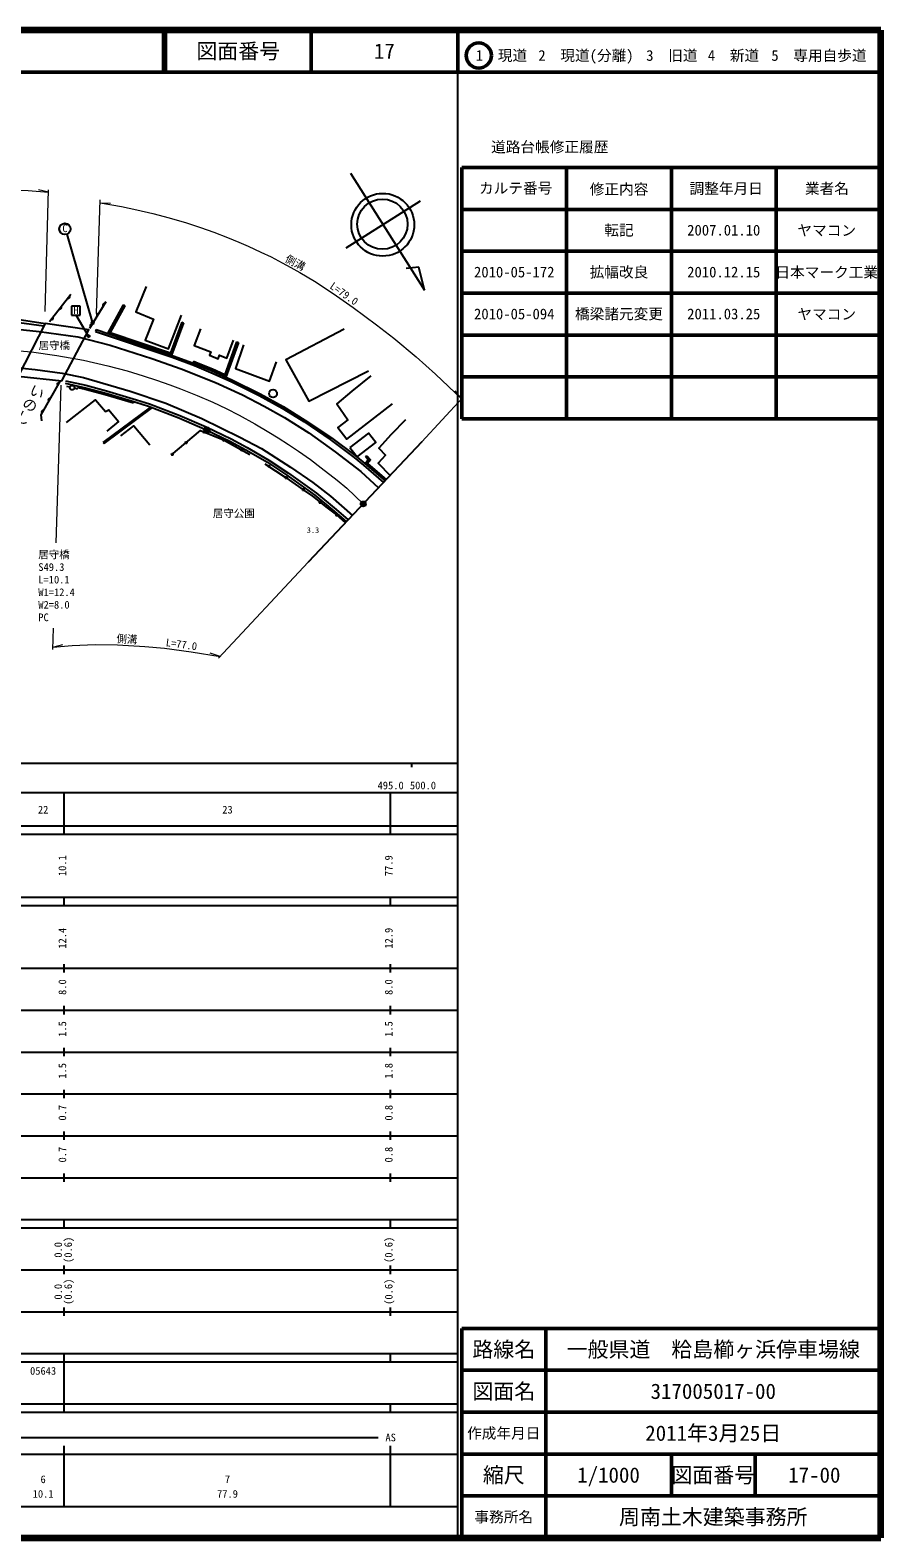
# Model space of a CAD drawing. Units: millimetres at full size, sheet at 1:1000; details may follow other scales. Extents: x 40000 to 680000, y 20000 to 380000.
# Drawn here: x 476954 to 680000, y 20000 to 380000 of the extents above; entities that cross this region are included whole.
import ezdxf
from ezdxf.enums import TextEntityAlignment as Align

# ---------------------------------------------------------------- set-up
doc = ezdxf.new("R2010")
doc.units = ezdxf.units.MM
doc.header["$LTSCALE"] = 1000
doc.header["$PDMODE"] = 32
doc.header["$PDSIZE"] = 500
doc.linetypes.add('CHAIN', pattern=[18.5, 12, -1.5, 3.5, -1.5])
for name, color, linetype, lineweight in [('M-BGD', 7, 'Continuous', 25), ('M-BGD-EXST', 7, 'Continuous', 25), ('M-BMK', 2, 'CHAIN', 13), ('M-BMK-OTRS', 5, 'Continuous', 25), ('M-BMK-SRVR', 3, 'Continuous', 25), ('M-STR-HTXT', 7, 'Continuous', 13), ('M-STR-STR1', 1, 'Continuous', 25), ('M-TTL', 2, 'Continuous', 140), ('M-TTL-BAND', 7, 'Continuous', 25), ('M-TTL-FRAM', 2, 'Continuous', 50), ('M-TTL-LINE', 7, 'Continuous', 50)]:
    doc.layers.add(name, color=color, linetype=linetype, lineweight=lineweight)
for name, color, linetype in [('M-BMK-HTXT', 7, 'Continuous'), ('M-OTRS', 6, 'Continuous'), ('M-TTL-TXT', 7, 'Continuous')]:
    doc.layers.add(name, color=color, linetype=linetype)
doc.styles.add('@ＭＳ ゴシック', font='')
doc.styles.add('ＭＳ ゴシック', font='')
doc.styles.get('@ＭＳ ゴシック').set_extended_font_data('@MS Gothic')
doc.styles.get('ＭＳ ゴシック').set_extended_font_data('MS Gothic')

msp = doc.modelspace()

# ---------------------------------------------------------------- hatches: boundary and pattern name
at = {"layer": 'M-BGD'}
for points in [[(483912, 313476, 0.41421), (484334, 313526, 0.41421), (484283, 313947)], [(485900, 316013, 0.41421), (486322, 316064, 0.41421), (486271, 316485)], [(494777, 314669, 0.41421), (494365, 314567, 0.41421), (494467, 314155)], [(481924, 310938, 0.41421), (482346, 310989, 0.41421), (482295, 311410)], [(491700, 309636, 0.41421), (491288, 309537, 0.41421), (491386, 309124)], [(493315, 312281, 0.41421), (492903, 312180, 0.41421), (493005, 311768)], [(498440, 312234), (498045, 312450), (497086, 310694), (497481, 310479)], [(496523, 308723), (496128, 308939), (495392, 307592), (496845, 307097), (496990, 307523), (496043, 307846)], [(498883, 306877), (498737, 306451), (500630, 305805), (500776, 306231)], [(512949, 308382), (512527, 308538), (511835, 306662), (512257, 306506)], [(502668, 305585), (502523, 305159), (504416, 304513), (504561, 304939)], [(506454, 304293), (506309, 303867), (508201, 303221), (508347, 303647)], [(511565, 304629), (511143, 304785), (510458, 302926), (510240, 303001), (510094, 302575), (510728, 302359)], [(525692, 302783), (525269, 302937), (524584, 301058), (525007, 300904)], [(526648, 305405), (526226, 305559), (525955, 304816), (526377, 304662)], [(516494, 300755), (515979, 300942), (515825, 300520), (516331, 300336), (517682, 299775), (517854, 300191)], [(520445, 299115), (519701, 299424), (519529, 299008), (520266, 298702), (521361, 298206), (521546, 298616)], [(524322, 299025), (523899, 299179), (523389, 297782), (523203, 297372), (523646, 297171)], [(483828, 295753, 0.41421), (483420, 295636, 0.41421), (483536, 295228)], [(481722, 292021, 0.41421), (481314, 291905, 0.41421), (481430, 291497)], [(488390, 295000), (488315, 294658), (490052, 294280), (490075, 294274), (490149, 294616), (490134, 294620)], [(492098, 294100), (492008, 293762), (493942, 293250), (494031, 293588)], [(495967, 293040), (495866, 292705), (497781, 292130), (497882, 292465)], [(499798, 291890), (499697, 291554), (501612, 290979), (501713, 291314)], [(480110, 289162, 0.41421), (479702, 289046, 0.41421), (479818, 288638)], [(505039, 289059), (504829, 289339), (503227, 288142), (503437, 287862)], [(498631, 284269), (498421, 284550), (496819, 283352), (497029, 283072)], [(501835, 286664), (501625, 286945), (500023, 285747), (500233, 285467)], [(518483, 284479, 0.41421), (519143, 283819, 0.41421), (519803, 284479, 1)], [(495217, 282155), (494416, 281556), (494626, 281276), (495427, 281875)], [(557342, 278393), (557008, 278092), (557608, 277424), (556836, 276503), (557438, 275985), (557732, 276326), (557466, 276555), (558204, 277435)], [(559247, 275020), (558953, 274679), (560469, 273374), (560762, 273715)]]:
    msp.add_hatch(color=256, dxfattribs=at).paths.add_polyline_path(points)
at = {"layer": 'M-BGD-EXST'}
for points in [[(491658, 309948, 1), (492098, 310187, 1)], [(490680, 306829, 1), (491120, 307068, 1)]]:
    msp.add_hatch(color=256, dxfattribs=at).paths.add_polyline_path(points)

# ---------------------------------------------------------------- linework, layer by layer
at = {"layer": 'M-BGD'}
for p, q in [((481554, 310467), (486642, 316957)), ((491230, 308868), (495090, 315181)), ((499119, 314417), (495392, 307592)), ((499514, 314201), (496043, 307846)), ((499119, 314417), (499514, 314201)), ((497481, 310479), (497086, 310694)), ((498440, 312234), (498045, 312450)), ((513167, 310272), (510458, 302926)), ((513589, 310116), (510728, 302359)), ((513167, 310272), (513589, 310116)), ((492727, 308502), (492582, 308076)), ((496043, 307846), (510458, 302926)), ((496523, 308723), (496128, 308939)), ((496990, 307523), (496845, 307097)), ((498883, 306877), (498737, 306451)), ((500776, 306231), (500630, 305805)), ((511835, 306662), (512257, 306506)), ((512527, 308538), (512949, 308382)), ((502668, 305585), (502523, 305159)), ((504561, 304939), (504416, 304513)), ((506454, 304293), (506309, 303867)), ((508347, 303647), (508201, 303221)), ((510240, 303001), (510094, 302575)), ((511143, 304785), (511565, 304629)), ((526226, 305559), (523389, 297782)), ((526648, 305405), (523646, 297171)), ((525692, 302783), (525269, 302937)), ((526377, 304662), (525955, 304816)), ((526226, 305559), (526648, 305405)), ((515979, 300942), (515825, 300520)), ((517682, 299775), (517854, 300191)), ((519529, 299008), (519701, 299424)), ((524322, 299025), (523899, 299179)), ((525007, 300904), (524584, 301058)), ((521361, 298206), (521546, 298616)), ((523203, 297372), (523389, 297782)), ((486444, 294749), (485712, 294912)), ((487518, 294510), (488250, 294347)), ((488315, 294658), (488390, 295000)), ((490075, 294274), (490149, 294617)), ((492008, 293762), (492098, 294100)), ((493942, 293250), (494031, 293588)), ((495866, 292705), (495967, 293040)), ((497781, 292130), (497882, 292465)), ((499697, 291554), (499798, 291890)), ((494416, 281556), (505732, 290014)), ((494626, 281276), (506115, 289864)), ((501612, 290979), (501713, 291314)), ((503227, 288142), (503437, 287862)), ((504829, 289339), (505039, 289059)), ((498421, 284550), (498631, 284269)), ((500023, 285747), (500233, 285467)), ((501625, 286945), (501835, 286664)), ((518615, 283725), (518328, 284418)), ((494416, 281556), (494626, 281276)), ((495217, 282155), (495427, 281875)), ((496819, 283352), (497029, 283072)), ((514553, 281476), (513805, 281539)), ((514211, 281881), (514147, 281133)), ((518818, 284214), (518125, 283928)), ((523436, 282297), (522743, 282011)), ((523233, 281807), (522946, 282501)), ((511239, 278678), (510492, 278741)), ((510897, 279083), (510834, 278336)), ((527832, 279851), (527111, 279641)), ((527576, 279386), (527367, 280106)), ((557008, 278092), (557342, 278393)), ((534257, 275940), (533522, 275790)), ((533965, 275498), (533814, 276232)), ((557438, 275985), (557732, 276326)), ((557466, 276555), (561959, 272683)), ((558953, 274679), (559247, 275020)), ((560469, 273374), (560762, 273715)), ((538431, 273177), (537693, 273044)), ((538129, 272741), (537996, 273479)), ((542528, 270335), (541790, 270202)), ((542225, 269899), (542092, 270637)), ((546538, 267325), (545794, 267231)), ((546213, 266906), (546119, 267650)), ((550493, 264243), (549745, 264189)), ((550146, 263842), (550092, 264590))]:
    msp.add_line(p, q, dxfattribs=at)
for points in [[(504668, 318779), (502213, 312721), (506385, 311024), (504428, 305958), (510003, 303896), (513085, 311980)], [(268855, 276115), (273962, 275818), (278960, 275647), (284953, 275818), (290710, 276187), (296671, 276905), (300041, 277458), (304580, 278284), (315592, 280312), (323232, 282090), (336906, 285301), (362303, 291279), (389436, 297648), (402200, 300628), (417450, 304306), (424529, 305950), (432808, 307657), (436971, 308385), (445287, 309633), (454356, 310482), (461949, 310700), (469198, 310546), (474358, 310163), (480248, 309419)], [(268907, 276627), (274456, 276346), (279046, 276257), (285053, 276434), (290648, 276834), (296579, 277549), (299930, 278099), (304463, 278923), (315460, 280949), (323086, 282723), (336791, 285863), (362153, 291911), (389288, 298280), (402049, 301261), (417300, 304938), (424389, 306585), (432686, 308295), (436867, 309027), (445208, 310278), (454316, 311132), (461943, 311350), (469265, 311279), (474875, 310837), (480537, 309982)], [(426627, 306383), (427591, 304669), (433005, 305845), (440021, 306978), (447775, 308021), (454373, 308662), (461314, 309029), (467065, 309006), (473842, 308598), (479096, 308021), (488305, 306752), (496041, 304790), (506014, 301578), (513009, 299100), (521174, 295897), (527607, 292928), (532842, 290195), (537664, 287501), (543430, 283815), (549745, 279349), (555852, 274585), (560118, 270736)], [(492582, 308076), (510858, 301911), (516167, 299916), (520086, 298289), (524910, 296105), (531623, 292801), (537088, 289724), (542247, 286525), (548582, 282284), (554278, 277978), (556494, 276167), (561269, 271953)], [(492727, 308502), (511346, 302148), (516331, 300336), (520266, 298702), (525102, 296512), (531833, 293199), (537317, 290111), (542491, 286903), (548843, 282650), (554553, 278405), (556836, 276503), (561650, 272356)], [(517633, 308691), (516103, 304736), (520060, 303154), (519739, 302360), (521810, 301523), (522183, 302372), (523888, 301676), (525523, 305961)], [(551905, 308595), (537953, 301250), (543500, 291447), (557694, 298640)], [(527894, 304852), (525962, 299235), (534119, 296173), (535778, 300794)], [(424040, 293726), (424140, 294673), (430185, 296089), (433307, 296790), (441709, 298083), (447658, 298891), (455051, 299574), (459788, 299777), (464817, 299821), (471927, 299592), (478125, 298975), (484612, 298131), (489657, 297041), (500831, 293808), (509299, 290917), (517907, 287304), (527023, 282828), (532177, 280081), (539119, 275663), (544451, 271956), (548638, 268693), (553874, 264133)], [(515979, 300942), (516494, 300755), (520445, 299115), (523389, 297782)], [(484120, 296277), (479524, 288115), (479695, 286729)], [(485282, 295677), (490134, 294620), (494977, 293338), (502157, 291181), (505219, 290214), (512414, 287402), (518682, 284722), (524644, 281865), (528447, 279789), (533592, 276834), (538245, 273734), (544897, 268939), (549620, 265051), (552437, 262613)], [(485410, 296263), (490275, 295203), (495140, 293915), (502334, 291754), (505419, 290780), (512641, 287957), (518930, 285268), (524917, 282399), (528740, 280312), (533908, 277345), (538587, 274227), (545264, 269414), (550007, 265509), (552850, 263050)], [(558265, 297432), (553694, 293835), (550125, 290798), (552804, 286934), (550429, 285133), (552518, 282345), (563419, 290738)], [(485646, 286321), (492513, 291747), (494960, 288934), (495740, 289362), (498006, 286525), (495272, 284225)], [(488315, 294658), (490052, 294280), (494882, 293001), (501612, 290979)], [(498592, 283094), (501663, 285557), (505515, 280953)], [(510631, 278511), (517630, 284421), (523089, 282154), (529424, 278673)], [(566557, 286976), (563149, 283484), (560148, 280223), (561731, 278507), (559998, 276621), (562909, 273688)], [(557008, 278092), (557608, 277424), (556836, 276503)], [(557342, 278393), (558204, 277435), (557466, 276555)], [(532999, 276453), (538051, 273119), (542385, 270111), (544315, 268699), (547883, 265959), (550063, 264260), (552230, 262394)]]:
    msp.add_lwpolyline(points, dxfattribs=at)
msp.add_lwpolyline([(553245, 280334), (555026, 278121), (559467, 281517), (557709, 283788)], close=True, dxfattribs=at)
for centre, radius in [((486981, 294629), 550), ((534920, 293225), 950), ((519143, 284479), 660)]:
    msp.add_circle(centre, radius, dxfattribs=at)
for centre, start, end in [((484098, 313712), 231.83314, 51.83314), ((486086, 316249), 231.83314, 51.83314), ((494622, 314412), 58.8313, 238.8313), ((482110, 311174), 231.83314, 51.83314), ((491543, 309380), 58.48064, 238.48064), ((493160, 312025), 58.8313, 238.8313), ((483682, 295491), 60.89692, 240.89692), ((481576, 291759), 60.89692, 240.89692), ((479964, 288900), 60.89692, 240.89692)]:
    msp.add_arc(centre, 300, start, end, dxfattribs=at)
at = {"layer": 'M-BGD-EXST'}
for p, q in [((491878, 310068), (485750, 331293)), ((488917, 314085), (486817, 314085)), ((486817, 314085), (486817, 311985)), ((488917, 311985), (488917, 314085)), ((486817, 311985), (488917, 311985)), ((490900, 306949), (487938, 311948))]:
    msp.add_line(p, q, dxfattribs=at)
for centre, radius in [((485244, 332545), 1350), ((491878, 310068), 250), ((490900, 306949), 250)]:
    msp.add_circle(centre, radius, dxfattribs=at)
at = {"layer": 'M-BMK'}
msp.add_lwpolyline([(472494, 303624), (477294, 303170), (483308, 302350), (489677, 301227), (495470, 299810), (500103, 298630), (503957, 297490), (507080, 296442), (510268, 295340), (512876, 294332), (516853, 292733), (520551, 291161), (523724, 289629), (526858, 288065), (530544, 285995), (533956, 284001), (536126, 282657), (538624, 281032), (540985, 279438), (543861, 277447), (546417, 275474), (550202, 272572), (552569, 270600), (556465, 266873)], dxfattribs=at)
at = {"layer": 'M-BMK-OTRS'}
msp.add_line((570460, 281673), (543311, 252961), dxfattribs=at)
at = {"layer": 'M-BMK-SRVR'}
for p, q in [((553404, 345816), (571049, 317896)), ((570026, 339169), (552274, 327950)), ((569706, 323401), (566720, 323106)), ((571049, 317896), (569706, 323401))]:
    msp.add_line(p, q, dxfattribs=at)
for centre, radius in [((561114, 333536), 7500), ((561038, 333675), 6000), ((556465, 266873), 600)]:
    msp.add_circle(centre, radius, dxfattribs=at)
at = {"layer": 'M-OTRS'}
msp.add_point((556465, 266873), dxfattribs=at)
msp.add_point((556465, 266873), dxfattribs=at)
at = {"layer": 'M-STR-HTXT'}
for p, q in [((481341, 341341), (478952, 341905)), ((480517, 312826), (481357, 341891)), ((492750, 312356), (493668, 339488)), ((493644, 338797), (496097, 338699)), ((483160, 257569), (484320, 295231)), ((570460, 281673), (580134, 292207)), ((579908, 291961), (578409, 293906)), ((543311, 252961), (521874, 230030)), ((482374, 232077), (482534, 237247)), ((482392, 232659), (484768, 233277)), ((522280, 230464), (519945, 231222))]:
    msp.add_line(p, q, dxfattribs=at)
for points in [[(270326, 316069), (273896, 315856), (276061, 315718), (279779, 315806), (286158, 316210), (290040, 316597), (299183, 317894), (310502, 320071), (318797, 322068), (338829, 325348), (361866, 329191), (383586, 332564), (393358, 334145), (405759, 335887), (425510, 338678), (433411, 339788), (446213, 341060), (455143, 341749), (463658, 342046), (470825, 341972), (476487, 341691), (481341, 341341)], [(493644, 338797), (498729, 337877), (502432, 337118), (506224, 336212), (510145, 335175), (514287, 333981), (517596, 332890), (520826, 331749), (524093, 330499), (526721, 329414), (529006, 328432), (532038, 327023), (534455, 325837), (537106, 324447), (539134, 323350), (541308, 322117), (544786, 320051), (549291, 317118), (554015, 313813), (559641, 309661), (563743, 306456), (569090, 301973), (573685, 297844), (579908, 291961)], [(482392, 232659), (486967, 233106), (492431, 233306), (497824, 233263), (504293, 232858), (509001, 232423), (515399, 231552), (522280, 230464)]]:
    msp.add_lwpolyline(points, dxfattribs=at)
at = {"layer": 'M-STR-STR1'}
msp.add_lwpolyline([(480537, 309982), (474068, 297368), (484499, 296236), (490968, 308463)], close=True, dxfattribs=at)
at = {"layer": 'M-TTL'}
for p, q in [((680000, 380000), (40000, 380000)), ((680000, 380000), (40000, 380000)), ((680000, 20000), (680000, 380000)), ((680000, 20000), (680000, 380000)), ((40000, 20000), (680000, 20000)), ((40000, 20000), (680000, 20000))]:
    msp.add_line(p, q, dxfattribs=at)
at = {"layer": 'M-TTL-BAND'}
for p, q in [((579000, 20000), (579000, 370000)), ((40000, 205000), (579000, 205000)), ((568000, 205000), (568000, 204000)), ((68000, 198000), (579000, 198000)), ((485100, 188000), (485100, 198000)), ((563000, 188000), (563000, 198000)), ((40000, 190000), (579000, 190000)), ((40000, 188000), (579000, 188000)), ((40000, 173000), (579000, 173000)), ((485100, 171000), (485100, 173000)), ((563000, 171000), (563000, 173000)), ((40000, 171000), (579000, 171000)), ((40000, 156000), (579000, 156000)), ((485100, 155000), (485100, 157000)), ((563000, 155000), (563000, 157000)), ((46000, 146000), (579000, 146000)), ((485100, 145000), (485100, 147000)), ((563000, 145000), (563000, 147000)), ((485100, 135000), (485100, 137000)), ((563000, 135000), (563000, 137000)), ((52000, 136000), (579000, 136000)), ((46000, 126000), (579000, 126000)), ((485100, 125000), (485100, 127000)), ((563000, 125000), (563000, 127000)), ((52000, 116000), (579000, 116000)), ((485100, 115000), (485100, 117000)), ((563000, 115000), (563000, 117000)), ((46000, 106000), (579000, 106000)), ((485100, 105000), (485100, 107000)), ((563000, 105000), (563000, 107000)), ((40000, 96000), (579000, 96000)), ((40000, 94000), (579000, 94000)), ((485100, 94000), (485100, 96000)), ((563000, 94000), (563000, 96000)), ((49000, 84000), (579000, 84000)), ((485100, 83000), (485100, 85000)), ((563000, 83000), (563000, 85000)), ((40000, 74000), (579000, 74000)), ((485100, 73000), (485100, 75000)), ((563000, 73000), (563000, 75000)), ((40000, 64000), (579000, 64000)), ((40000, 62000), (579000, 62000)), ((485100, 62000), (485100, 64000)), ((485100, 52000), (485100, 62000)), ((563000, 62000), (563000, 64000)), ((40000, 52000), (579000, 52000)), ((485100, 50000), (485100, 52000)), ((563000, 50000), (563000, 52000)), ((40000, 50000), (579000, 50000)), ((71000, 44000), (560000, 44000)), ((40000, 40000), (579000, 40000)), ((485100, 27500), (485100, 42000)), ((563000, 27500), (563000, 42000)), ((68000, 27500), (579000, 27500))]:
    msp.add_line(p, q, dxfattribs=at)
at = {"layer": 'M-TTL-FRAM'}
for p, q in [((580000, 347197), (580000, 287197)), ((580000, 347197), (680000, 347197)), ((580000, 287197), (680000, 287197)), ((680000, 70000), (580000, 70000)), ((580000, 70000), (580000, 20000))]:
    msp.add_line(p, q, dxfattribs=at)
at = {"layer": 'M-TTL-LINE'}
for p, q in [((508747, 380000), (508747, 370000)), ((509247, 380000), (509247, 370000)), ((543997, 380000), (543997, 370000)), ((579000, 380000), (579000, 370000)), ((40000, 370000), (680000, 370000)), ((605000, 347197), (605000, 287197)), ((630000, 347197), (630000, 287197)), ((655000, 347197), (655000, 287197)), ((580000, 337197), (680000, 337197)), ((580000, 327197), (680000, 327197)), ((580000, 317197), (680000, 317197)), ((580000, 307197), (680000, 307197)), ((580000, 297197), (680000, 297197)), ((600000, 70000), (600000, 20000)), ((680000, 60000), (580000, 60000)), ((680000, 50000), (580000, 50000)), ((680000, 40000), (580000, 40000)), ((630000, 40000), (630000, 30000)), ((650000, 40000), (650000, 30000)), ((680000, 30000), (580000, 30000))]:
    msp.add_line(p, q, dxfattribs=at)
msp.add_circle((584031, 373958), 3000, dxfattribs=at)

# ---------------------------------------------------------------- texts
at = {"layer": 'M-BGD', "style": 'ＭＳ ゴシック'}
msp.add_text('3.3', height=1320, dxfattribs=at).set_placement((542979, 259573), align=Align.BOTTOM_LEFT)
at = {"layer": 'M-BGD-EXST', "style": 'ＭＳ ゴシック'}
msp.add_text('C', height=1833, rotation=358.508, dxfattribs=at).set_placement((484588, 331252), align=Align.BOTTOM_LEFT)
msp.add_text('H', height=1833, dxfattribs=at).set_placement((487270, 311677), align=Align.BOTTOM_LEFT)
at = {"layer": 'M-BMK-HTXT', "style": '@ＭＳ ゴシック'}
msp.add_text('いのしり川', height=2566, rotation=241.562, dxfattribs=at).set_placement((477614, 296182), align=Align.BOTTOM_LEFT)
at = {"layer": 'M-BMK-HTXT', "style": 'ＭＳ ゴシック'}
msp.add_text('居守公園', height=1833, dxfattribs=at).set_placement((520563, 263147), align=Align.BOTTOM_LEFT)
at = {"layer": 'M-STR-HTXT', "style": 'ＭＳ ゴシック'}
for s, rotation, p in [('側溝', 332.331, (537339, 324325)), ('L=79.0', 325.029, (547986, 318031)), ('側溝', 356.421, (497465, 233286)), ('L=77.0', 352.247, (509170, 232400))]:
    msp.add_text(s, height=1833, rotation=rotation, dxfattribs=at).set_placement(p, align=Align.BOTTOM_LEFT)
for s, p in [('居守橋', (478951, 303246)), ('居守橋', (478896, 253330)), ('S49.3', (478896, 250330)), ('L=10.1', (478896, 247330)), ('W1=12.4', (478896, 244330)), ('W2=8.0', (478896, 241330)), ('PC', (478896, 238330))]:
    msp.add_text(s, height=1833, dxfattribs=at).set_placement(p, align=Align.BOTTOM_LEFT)
at = {"layer": 'M-TTL-BAND', "style": 'ＭＳ ゴシック'}
for s, p in [('495.0', (563000, 198195)), ('500.0', (570712, 198195)), ('22', (480050, 192405)), ('23', (524050, 192405)), ('AS', (563000, 42500)), ('6', (480050, 32523)), ('7', (524050, 32523)), ('10.1', (480050, 29033)), ('77.9', (524050, 29033))]:
    msp.add_text(s, height=1833, dxfattribs=at).set_placement(p, align=Align.BOTTOM_CENTER)
for s, p in [('10.1', (486100, 180500)), ('77.9', (564000, 180500)), ('12.4', (486100, 163174)), ('12.9', (564000, 163174)), ('8.0', (486100, 151500)), ('8.0', (564000, 151500)), ('1.5', (486100, 141500)), ('1.5', (564000, 141500)), ('1.5', (486100, 131500)), ('1.8', (564000, 131500)), ('0.7', (486100, 121500)), ('0.8', (564000, 121500)), ('0.7', (486100, 111500)), ('0.8', (564000, 111500)), ('0.0', (485100, 88764)), ('(0.6)', (487470, 88764)), ('(0.6)', (564000, 88764)), ('0.0', (485100, 78764)), ('(0.6)', (487470, 78764)), ('(0.6)', (564000, 78764))]:
    msp.add_text(s, height=1833, rotation=90, dxfattribs=at).set_placement(p, align=Align.BOTTOM_CENTER)
msp.add_text('05643', height=1833, dxfattribs=at).set_placement((476925, 58405), align=Align.BOTTOM_LEFT)
at = {"layer": 'M-TTL-TXT', "style": 'ＭＳ ゴシック'}
for s, height, p in [('図面番号', 3666, (526622, 375000)), ('17', 3666, (561497, 375000)), ('1\u3000現道', 2566, (589448, 373958)), ('2\u3000現道(分離)', 2566, (609619, 373958)), ('3\u3000旧道', 2566, (630121, 373958)), ('4\u3000新道', 2566, (644824, 373958)), ('5\u3000専用自歩道', 2566, (665228, 373958)), ('道路台帳修正履歴', 2566, (600968, 352113)), ('カルテ番号', 2566, (592839, 342277)), ('修正内容', 2566, (617509, 342023)), ('調整年月日', 2566, (643089, 342197)), ('業者名', 2566, (667134, 342197)), ('転記', 2566, (617500, 332245)), ('2007.01.10', 2566, (642500, 332245)), ('ヤマコン', 2566, (667077, 332189)), ('2010-05-172', 2566, (592500, 322245)), ('拡幅改良', 2566, (617500, 322245)), ('2010.12.15', 2566, (642500, 322245)), ('日本マーク工業', 2566, (667077, 322189)), ('2010-05-094', 2566, (592500, 312245)), ('橋梁諸元変更', 2566, (617500, 312245)), ('2011.03.25', 2566, (642500, 312245)), ('ヤマコン', 2566, (667077, 312189)), ('路線名', 3666, (590000, 65000)), ('路線名', 3666, (590000, 65000)), ('一般県道\u3000粭島櫛ヶ浜停車場線', 3666, (640000, 65000)), ('図面名', 3666, (590000, 55000)), ('図面名', 3666, (590000, 55000)), ('317005017-00', 3666, (640000, 55000)), ('2011年3月25日', 3666, (640000, 45000)), ('作成年月日', 2566, (590000, 45000)), ('作成年月日', 2566, (590000, 45000)), ('縮尺', 3666, (590000, 35000)), ('縮尺', 3666, (590000, 35000)), ('1/1000', 3666, (615000, 35000)), ('図面番号', 3666, (640000, 35000)), ('図面番号', 3666, (640000, 35000)), ('17-00', 3666, (664125, 35000)), ('事務所名', 2566, (590000, 25000)), ('事務所名', 2566, (590000, 25000)), ('周南土木建築事務所', 3666, (640000, 25000))]:
    msp.add_text(s, height=height, dxfattribs=at).set_placement(p, align=Align.MIDDLE_CENTER)

doc.saveas('drawing.dxf')
